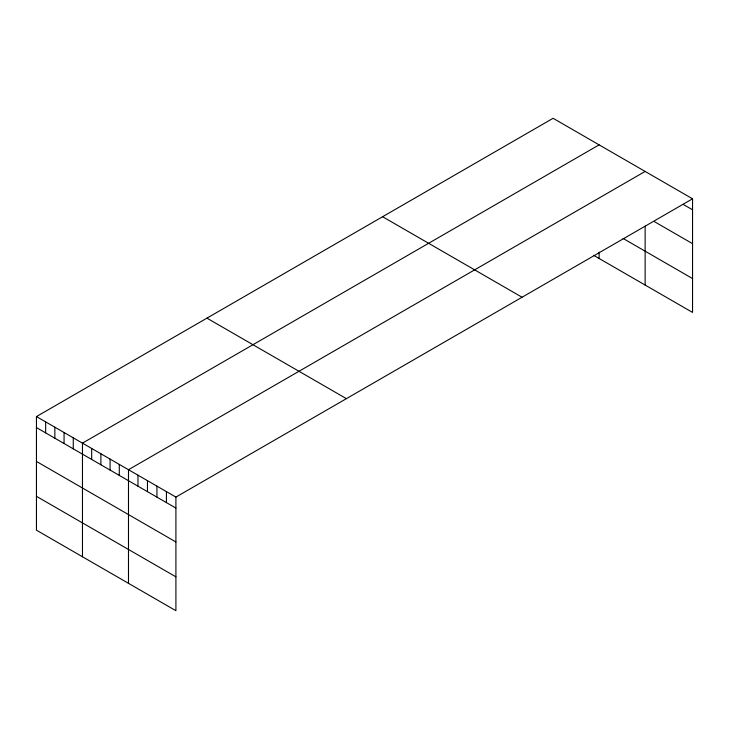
<?xml version="1.0" encoding="UTF-8"?>
<svg xmlns="http://www.w3.org/2000/svg" width="729" height="729" viewBox="0 0 729 729"><rect width="100%" height="100%" fill="white"/><g stroke="black" fill="none" stroke-linecap="round" stroke-linejoin="round"><path stroke-width="1.09" d="M36.45 416.578L175.908 497.087L175.908 610.711L36.45 530.193L36.45 416.578L553.092 118.289L692.55 198.807L692.55 312.422L593.597 255.296M599.12 144.861L82.468 443.15L82.468 556.765M645.138 171.433L128.486 469.713L128.486 583.337M175.908 497.087L692.55 198.807M683.064 204.33L692.55 209.806M654.615 221.771L692.55 243.668M623.049 238.429L692.55 278.56M382.607 216.723L522.055 297.241M206.945 318.145L346.393 398.654M36.45 427.577L175.908 508.086M36.45 461.439L175.908 541.957M36.45 496.331L175.908 576.839M645.138 226.108L645.138 285.048M599.12 252.134L599.12 258.476M166.422 491.61L166.422 502.609M156.935 486.143L156.935 497.142M147.458 480.666L147.458 491.665M137.972 475.19L137.972 486.188M119.283 464.4L119.283 475.399M110.079 459.088L110.079 470.087M100.875 453.775L100.875 464.774M91.672 448.463L91.672 459.461M73.265 437.828L73.265 448.827M64.061 432.516L64.061 443.514M54.857 427.203L54.857 438.202M45.654 421.891L45.654 432.889"/></g></svg>
